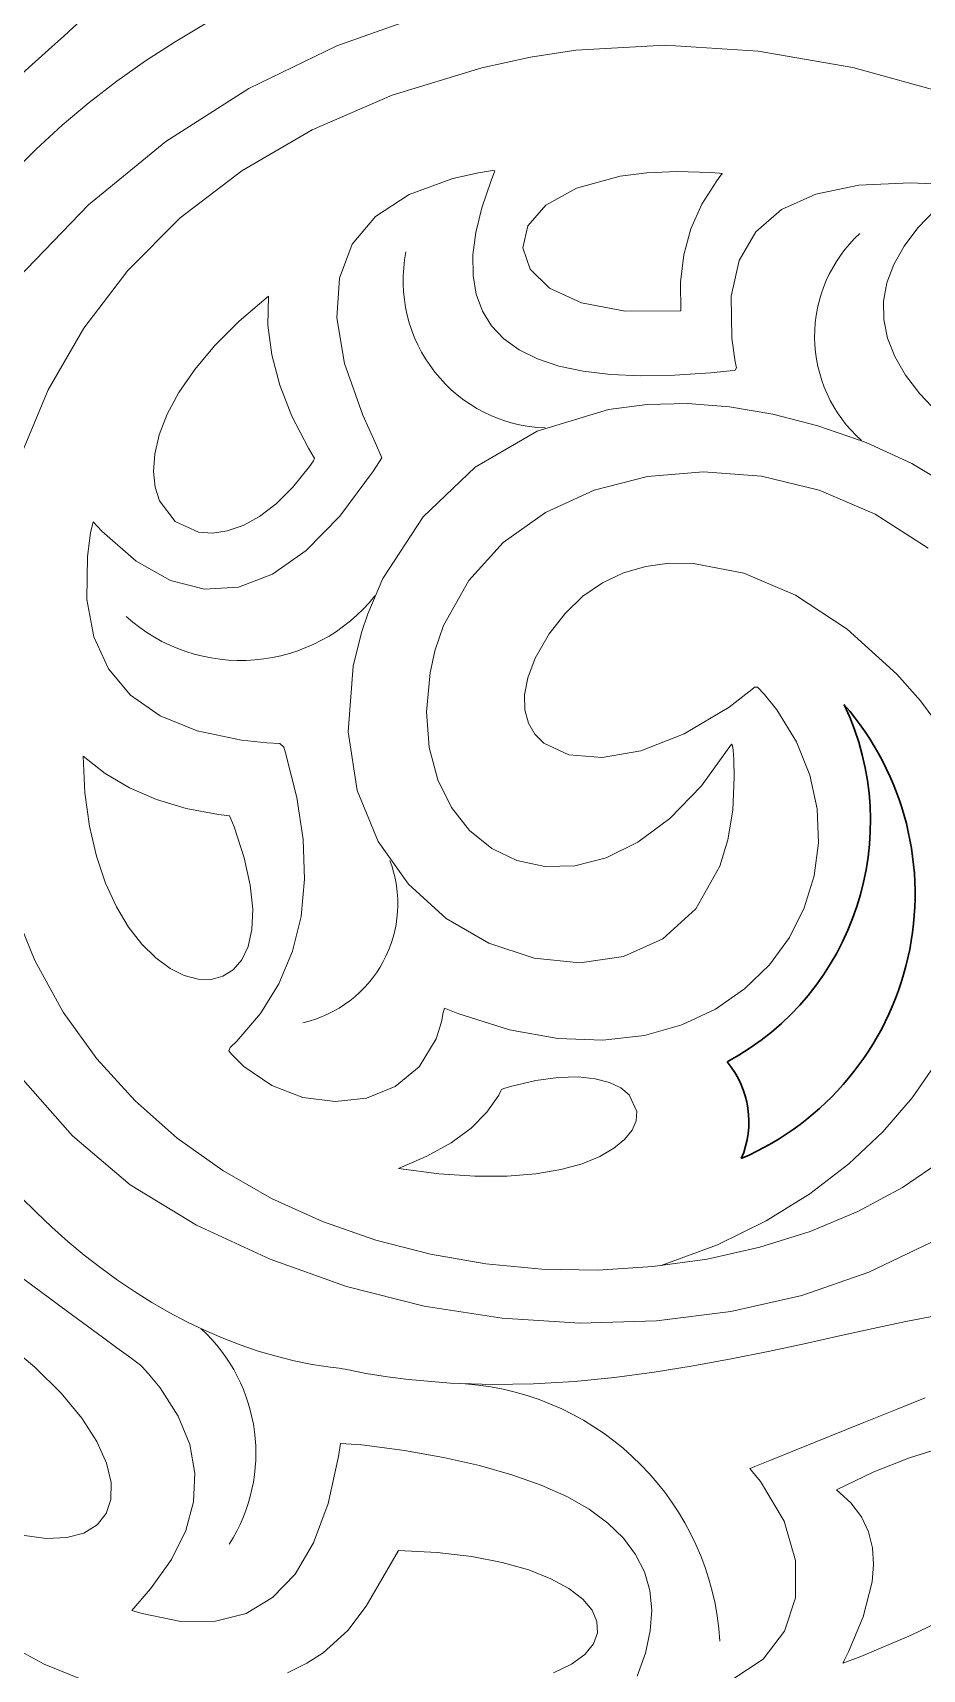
# Model space of a CAD drawing. Header units: inches. Extents: x 249 to 1192, y -18 to 440.
# Drawn here: x 703.9571 to 704.1844, y 265.2741 to 265.6923 of the extents above; entities that cross this region are included whole.
import ezdxf

# ---------------------------------------------------------------- set-up
doc = ezdxf.new("R2010")
doc.units = ezdxf.units.IN
doc.header["$MEASUREMENT"] = 0
doc.layers.add('KACA', color=141, linetype='Continuous', lineweight=30)
doc.layers.add('KUSEN', color=16, linetype='Continuous', lineweight=15)

# ---------------------------------------------------------------- blocks, each defined once
blk = doc.blocks.new('GORGA')
at = {"lineweight": 9}
for points in [[(367.05312, 150.68347), (367.06744, 150.68873), (367.07988, 150.69487), (367.09108, 150.70178), (367.10104, 150.70939), (367.10976, 150.71758), (367.11725, 150.72627), (367.12352, 150.73537)], [(367.12521, 150.81982), (367.11938, 150.82776), (367.11329, 150.83457), (367.10058, 150.84606), (367.08742, 150.85471), (367.0742, 150.86035), (367.06131, 150.86286), (367.05511, 150.86289), (367.04914, 150.86208), (367.04345, 150.86041), (367.03809, 150.85787), (367.0331, 150.85444), (367.02854, 150.85009), (367.02445, 150.84482), (367.02089, 150.8386), (367.01901, 150.83357), (367.0182, 150.82924), (367.01827, 150.8254), (367.01915, 150.82206), (367.02078, 150.81922), (367.02309, 150.81692), (367.02953, 150.81395), (367.03797, 150.81328), (367.04793, 150.815), (367.05892, 150.81926), (367.07043, 150.82615), (367.07623, 150.83063), (367.07695, 150.83124), (367.07774, 150.83123), (367.07947, 150.82932), (367.08262, 150.82541), (367.08766, 150.81723), (367.09107, 150.80874), (367.09292, 150.8001), (367.09326, 150.79146), (367.09216, 150.783), (367.08966, 150.77487), (367.08584, 150.76724), (367.08074, 150.76027), (367.07442, 150.75412), (367.06696, 150.74896), (367.05839, 150.74494), (367.04879, 150.74224), (367.03821, 150.74102), (367.02671, 150.74143), (367.01434, 150.74365), (367.00117, 150.74783), (366.99776, 150.7492), (366.99738, 150.74813), (366.99693, 150.74573), (366.99558, 150.74134), (366.99123, 150.7342), (366.98515, 150.72918), (366.97783, 150.72625), (366.96979, 150.72534), (366.96154, 150.72641), (366.95359, 150.72942), (366.94644, 150.73431), (366.94334, 150.73744), (366.94262, 150.7383), (366.94297, 150.73913), (366.94467, 150.74079), (366.95068, 150.74782), (366.95541, 150.75546), (366.95888, 150.76373), (366.96107, 150.77263), (366.96199, 150.78214), (366.96164, 150.79229), (366.96001, 150.80305), (366.95711, 150.81444), (366.95666, 150.81591), (366.95569, 150.81682), (366.9523, 150.81702), (366.94589, 150.81769), (366.93451, 150.82009), (366.92504, 150.82393), (366.9175, 150.82921), (366.91187, 150.83591), (366.90816, 150.84405), (366.90637, 150.85361), (366.9065, 150.86461), (366.90728, 150.87065), (366.90796, 150.87343), (366.91016, 150.87107), (366.91893, 150.86339), (366.92768, 150.85845), (366.9364, 150.85626), (366.9451, 150.85681), (366.95377, 150.86012), (366.96241, 150.86617), (366.97102, 150.87496), (366.97961, 150.88651), (366.98175, 150.88982), (366.98013, 150.89353), (366.97683, 150.90071), (366.97221, 150.91392), (366.97023, 150.92561), (366.97088, 150.93577), (366.97417, 150.9444), (366.9801, 150.95151), (366.98866, 150.9571), (366.99985, 150.96116), (367.00644, 150.96262), (367.00998, 150.96321), (367.01063, 150.96313), (367.01026, 150.96224), (367.00957, 150.96047), (367.00727, 150.95371), (367.00575, 150.94744), (367.005, 150.94167), (367.00503, 150.93639), (367.00583, 150.93161), (367.00741, 150.92732), (367.00976, 150.92352), (367.01289, 150.92022), (367.01679, 150.91741), (367.02146, 150.91509), (367.02692, 150.91327), (367.03314, 150.91194), (367.04014, 150.91111), (367.04792, 150.91077), (367.05647, 150.91092), (367.06579, 150.91157), (367.07075, 150.91208), (367.07202, 150.91223), (367.07233, 150.91281), (367.07201, 150.91438), (367.0711, 150.9204), (367.07094, 150.93116), (367.07301, 150.94022), (367.07731, 150.94759), (367.08384, 150.95326), (367.09259, 150.95723), (367.10358, 150.9595), (367.1168, 150.96007), (367.12425, 150.95972)], [(367.12314, 150.95329), (367.1187, 150.94861), (367.11515, 150.94393), (367.1125, 150.93924), (367.11076, 150.93455), (367.10991, 150.92984), (367.10996, 150.92513), (367.11091, 150.92041), (367.11276, 150.91568), (367.11551, 150.91094), (367.11916, 150.9062), (367.12371, 150.90145)], [(367.12051, 150.64964), (367.11336, 150.64675), (367.10483, 150.64331), (367.08757, 150.63635), (367.08081, 150.63363), (367.07662, 150.63194), (367.07579, 150.63161), (367.07574, 150.63158), (367.07645, 150.63076), (367.07845, 150.62827), (367.08447, 150.61816), (367.08742, 150.60811), (367.08742, 150.59857), (367.08462, 150.58999), (367.07915, 150.58284), (367.07115, 150.57757)], [(367.04695, 150.57849), (367.04906, 150.58442), (367.05029, 150.59006), (367.05066, 150.5954), (367.05016, 150.60044), (367.04879, 150.60518), (367.04656, 150.60962), (367.04346, 150.61376), (367.0395, 150.6176), (367.03466, 150.62115), (367.02897, 150.62439), (367.0224, 150.62734), (367.01497, 150.62999), (367.00667, 150.63234), (366.99751, 150.63439), (366.98747, 150.63614), (366.97658, 150.63759), (366.97116, 150.63794), (366.97066, 150.63463), (366.96799, 150.62262), (366.96429, 150.61261), (366.95957, 150.6046), (366.95381, 150.59858), (366.94703, 150.59456), (366.93921, 150.59254), (366.93037, 150.59252), (366.9205, 150.5945), (366.91787, 150.5953), (366.91936, 150.59711), (366.92264, 150.60085), (366.92795, 150.60829), (366.93161, 150.6157), (366.93361, 150.62307), (366.93396, 150.6304), (366.93265, 150.63769), (366.92968, 150.64495), (366.92505, 150.65217), (366.92212, 150.65577), (366.9205, 150.65756), (366.92006, 150.65799), (366.91903, 150.65875), (366.91697, 150.66027), (366.91404, 150.66243), (366.91037, 150.66513), (366.90141, 150.67173), (366.88096, 150.68678)], [(366.88975, 150.98792), (366.89737, 150.9948), (366.90045, 150.99758), (366.90288, 150.99978), (366.90454, 151.00128), (366.90531, 151.00197), (366.90534, 151.002), (366.90437, 151.00303), (366.90239, 151.00522), (366.89883, 151.00956), (366.89333, 151.01804), (366.88999, 151.02626)], [(367.05312, 150.68347), (367.06744, 150.68873), (367.07988, 150.69487), (367.09108, 150.70178), (367.10104, 150.70939), (367.10976, 150.71758), (367.11725, 150.72627), (367.12352, 150.73537)], [(367.12521, 150.81982), (367.11938, 150.82776), (367.11329, 150.83457), (367.10058, 150.84606), (367.08742, 150.85471), (367.0742, 150.86035), (367.06131, 150.86286), (367.05511, 150.86289), (367.04914, 150.86208), (367.04345, 150.86041), (367.03809, 150.85787), (367.0331, 150.85444), (367.02854, 150.85009), (367.02445, 150.84482), (367.02089, 150.8386), (367.01901, 150.83357), (367.0182, 150.82924), (367.01827, 150.8254), (367.01915, 150.82206), (367.02078, 150.81922), (367.02309, 150.81692), (367.02953, 150.81395), (367.03797, 150.81328), (367.04793, 150.815), (367.05892, 150.81926), (367.07043, 150.82615), (367.07623, 150.83063), (367.07695, 150.83124), (367.07774, 150.83123), (367.07947, 150.82932), (367.08262, 150.82541), (367.08766, 150.81723), (367.09107, 150.80874), (367.09292, 150.8001), (367.09326, 150.79146), (367.09216, 150.783), (367.08966, 150.77487), (367.08584, 150.76724), (367.08074, 150.76027), (367.07442, 150.75412), (367.06696, 150.74896), (367.05839, 150.74494), (367.04879, 150.74224), (367.03821, 150.74102), (367.02671, 150.74143), (367.01434, 150.74365), (367.00117, 150.74783), (366.99776, 150.7492), (366.99738, 150.74813), (366.99693, 150.74573), (366.99558, 150.74134), (366.99123, 150.7342), (366.98515, 150.72918), (366.97783, 150.72625), (366.96979, 150.72534), (366.96154, 150.72641), (366.95359, 150.72942), (366.94644, 150.73431), (366.94334, 150.73744), (366.94262, 150.7383), (366.94297, 150.73913), (366.94467, 150.74079), (366.95068, 150.74782), (366.95541, 150.75546), (366.95888, 150.76373), (366.96107, 150.77263), (366.96199, 150.78214), (366.96164, 150.79229), (366.96001, 150.80305), (366.95711, 150.81444), (366.95666, 150.81591), (366.95569, 150.81682), (366.9523, 150.81702), (366.94589, 150.81769), (366.93451, 150.82009), (366.92504, 150.82393), (366.9175, 150.82921), (366.91187, 150.83591), (366.90816, 150.84405), (366.90637, 150.85361), (366.9065, 150.86461), (366.90728, 150.87065), (366.90796, 150.87343), (366.91016, 150.87107), (366.91893, 150.86339), (366.92768, 150.85845), (366.9364, 150.85626), (366.9451, 150.85681), (366.95377, 150.86012), (366.96241, 150.86617), (366.97102, 150.87496), (366.97961, 150.88651), (366.98175, 150.88982), (366.98013, 150.89353), (366.97683, 150.90071), (366.97221, 150.91392), (366.97023, 150.92561), (366.97088, 150.93577), (366.97417, 150.9444), (366.9801, 150.95151), (366.98866, 150.9571), (366.99985, 150.96116), (367.00644, 150.96262), (367.00998, 150.96321), (367.01063, 150.96313), (367.01026, 150.96224), (367.00957, 150.96047), (367.00727, 150.95371), (367.00575, 150.94744), (367.005, 150.94167), (367.00503, 150.93639), (367.00583, 150.93161), (367.00741, 150.92732), (367.00976, 150.92352), (367.01289, 150.92022), (367.01679, 150.91741), (367.02146, 150.91509), (367.02692, 150.91327), (367.03314, 150.91194), (367.04014, 150.91111), (367.04792, 150.91077), (367.05647, 150.91092), (367.06579, 150.91157), (367.07075, 150.91208), (367.07202, 150.91223), (367.07233, 150.91281), (367.07201, 150.91438), (367.0711, 150.9204), (367.07094, 150.93116), (367.07301, 150.94022), (367.07731, 150.94759), (367.08384, 150.95326), (367.09259, 150.95723), (367.10358, 150.9595), (367.1168, 150.96007), (367.12425, 150.95972)], [(367.12314, 150.95329), (367.1187, 150.94861), (367.11515, 150.94393), (367.1125, 150.93924), (367.11076, 150.93455), (367.10991, 150.92984), (367.10996, 150.92513), (367.11091, 150.92041), (367.11276, 150.91568), (367.11551, 150.91094), (367.11916, 150.9062), (367.12371, 150.90145)], [(367.12051, 150.64964), (367.11336, 150.64675), (367.10483, 150.64331), (367.08757, 150.63635), (367.08081, 150.63363), (367.07662, 150.63194), (367.07579, 150.63161), (367.07574, 150.63158), (367.07645, 150.63076), (367.07845, 150.62827), (367.08447, 150.61816), (367.08742, 150.60811), (367.08742, 150.59857), (367.08462, 150.58999), (367.07915, 150.58284), (367.07115, 150.57757)], [(367.04695, 150.57849), (367.04906, 150.58442), (367.05029, 150.59006), (367.05066, 150.5954), (367.05016, 150.60044), (367.04879, 150.60518), (367.04656, 150.60962), (367.04346, 150.61376), (367.0395, 150.6176), (367.03466, 150.62115), (367.02897, 150.62439), (367.0224, 150.62734), (367.01497, 150.62999), (367.00667, 150.63234), (366.99751, 150.63439), (366.98747, 150.63614), (366.97658, 150.63759), (366.97116, 150.63794), (366.97066, 150.63463), (366.96799, 150.62262), (366.96429, 150.61261), (366.95957, 150.6046), (366.95381, 150.59858), (366.94703, 150.59456), (366.93921, 150.59254), (366.93037, 150.59252), (366.9205, 150.5945), (366.91787, 150.5953), (366.91936, 150.59711), (366.92264, 150.60085), (366.92795, 150.60829), (366.93161, 150.6157), (366.93361, 150.62307), (366.93396, 150.6304), (366.93265, 150.63769), (366.92968, 150.64495), (366.92505, 150.65217), (366.92212, 150.65577), (366.9205, 150.65756), (366.92006, 150.65799), (366.91903, 150.65875), (366.91697, 150.66027), (366.91404, 150.66243), (366.91037, 150.66513), (366.90141, 150.67173), (366.88096, 150.68678)], [(366.88975, 150.98792), (366.89737, 150.9948), (366.90045, 150.99758), (366.90288, 150.99978), (366.90454, 151.00128), (366.90531, 151.00197), (366.90534, 151.002), (366.90437, 151.00303), (366.90239, 151.00522), (366.89883, 151.00956), (366.89333, 151.01804), (366.88999, 151.02626)], [(366.93659, 151.0007), (366.92888, 150.99613), (366.92136, 150.99125), (366.91404, 150.98606), (366.90692, 150.98058), (366.90003, 150.9748), (366.89336, 150.96872), (366.88693, 150.96234)], [(366.88943, 150.70101), (366.89337, 150.69704), (366.89739, 150.69323), (366.90148, 150.68959), (366.90565, 150.68612), (366.90989, 150.68282), (366.91419, 150.6797), (366.91855, 150.67677), (366.92295, 150.67401), (366.9274, 150.67145), (366.93189, 150.66908), (366.93641, 150.66691), (366.94096, 150.66493), (366.94552, 150.66316), (366.95011, 150.6616), (366.9547, 150.66025), (366.9593, 150.65911), (366.9639, 150.65818), (366.96849, 150.65748), (366.97078, 150.65722), (366.9713, 150.65716), (366.97164, 150.65708), (366.97232, 150.65694), (366.97773, 150.65589), (366.98314, 150.65501), (366.98853, 150.65431), (366.99927, 150.65338), (367.00993, 150.65303), (367.02048, 150.65321), (367.03091, 150.65383), (367.04119, 150.65485), (367.05131, 150.65618), (367.06123, 150.65778), (367.07095, 150.65957), (367.08043, 150.66148), (367.08966, 150.66346), (367.09862, 150.66544), (367.10728, 150.66734), (367.11562, 150.66912), (367.12362, 150.6707)], [(366.93659, 151.0007), (366.92888, 150.99613), (366.92136, 150.99125), (366.91404, 150.98606), (366.90692, 150.98058), (366.90003, 150.9748), (366.89336, 150.96872), (366.88693, 150.96234)], [(366.88943, 150.70101), (366.89337, 150.69704), (366.89739, 150.69323), (366.90148, 150.68959), (366.90565, 150.68612), (366.90989, 150.68282), (366.91419, 150.6797), (366.91855, 150.67677), (366.92295, 150.67401), (366.9274, 150.67145), (366.93189, 150.66908), (366.93641, 150.66691), (366.94096, 150.66493), (366.94552, 150.66316), (366.95011, 150.6616), (366.9547, 150.66025), (366.9593, 150.65911), (366.9639, 150.65818), (366.96849, 150.65748), (366.97078, 150.65722), (366.9713, 150.65716), (366.97164, 150.65708), (366.97232, 150.65694), (366.97773, 150.65589), (366.98314, 150.65501), (366.98853, 150.65431), (366.99927, 150.65338), (367.00993, 150.65303), (367.02048, 150.65321), (367.03091, 150.65383), (367.04119, 150.65485), (367.05131, 150.65618), (367.06123, 150.65778), (367.07095, 150.65957), (367.08043, 150.66148), (367.08966, 150.66346), (367.09862, 150.66544), (367.10728, 150.66734), (367.11562, 150.66912), (367.12362, 150.6707)], [(366.99379, 151.00341), (366.97022, 150.99514), (366.94774, 150.98421), (366.92654, 150.97065), (366.9068, 150.95449), (366.8887, 150.93573)], [(366.88996, 150.73096), (366.90266, 150.71658), (366.91745, 150.70406), (366.9344, 150.69372), (366.9532, 150.68505), (366.97267, 150.67811), (366.99251, 150.67309), (367.01249, 150.66997), (367.03236, 150.66872), (367.05189, 150.66929), (367.07085, 150.67167), (367.08901, 150.67582), (367.10612, 150.68171), (367.12195, 150.68931)], [(367.12807, 150.88186), (367.11713, 150.88838), (367.10545, 150.89378), (367.09314, 150.89798), (367.08161, 150.901), (367.07054, 150.90289), (367.05982, 150.90369), (367.04951, 150.90342), (367.03965, 150.90214), (367.02143, 150.89662), (367.00552, 150.88741), (366.99226, 150.87476), (366.982, 150.85896), (366.97811, 150.84995), (366.97649, 150.84519), (366.97442, 150.8366), (366.97311, 150.81982), (366.97542, 150.80484), (366.98076, 150.7918), (366.98854, 150.78085), (366.99817, 150.77213), (367.00907, 150.76578), (367.02064, 150.76194), (367.03231, 150.76077), (367.04347, 150.76239), (367.05354, 150.76696), (367.06194, 150.77462), (367.06808, 150.7855), (367.07012, 150.7922), (367.07137, 150.79976), (367.07176, 150.8082), (367.07161, 150.81275), (367.07144, 150.81511), (367.07133, 150.81632), (367.07106, 150.81665), (367.06335, 150.80601), (367.05533, 150.79771), (367.04716, 150.79162), (367.039, 150.78762), (367.03102, 150.78559), (367.02339, 150.78539), (367.01625, 150.78691), (367.00978, 150.79001), (367.00414, 150.79458), (366.99949, 150.80047), (366.996, 150.80758), (366.99382, 150.81578), (366.99312, 150.82493), (366.99407, 150.83492), (366.99529, 150.84048), (366.99749, 150.84694), (367.00392, 150.8585), (367.01275, 150.86818), (367.02356, 150.87589), (367.03597, 150.88153), (367.04956, 150.88502), (367.06394, 150.88625), (367.07871, 150.88513), (367.09345, 150.88157), (367.10778, 150.87547), (367.12128, 150.86674)], [(367.1252, 150.7105), (367.11474, 150.70338), (367.10334, 150.69726), (367.09114, 150.69217), (367.07826, 150.68811), (367.06483, 150.68511), (367.05099, 150.68317), (367.03687, 150.6823), (367.02259, 150.68254), (367.00829, 150.68387), (366.99411, 150.68634), (366.98016, 150.68994), (366.96659, 150.69469), (366.95352, 150.7006), (366.94109, 150.7077), (366.92942, 150.71599), (366.91865, 150.7255), (366.90891, 150.73622), (366.90033, 150.74819), (366.89304, 150.7614), (366.88718, 150.77589)], [(366.88944, 150.89046), (366.89649, 150.90719), (366.9056, 150.92297), (366.91682, 150.93767), (366.93023, 150.95111), (366.94591, 150.96317), (366.96393, 150.97367), (366.98436, 150.98248), (367.00728, 150.98945), (367.01969, 150.99219), (367.03127, 150.99401), (367.05408, 150.99523), (367.07783, 150.99375), (367.10209, 150.9896), (367.12645, 150.98284)], [(366.92826, 150.5683), (366.89546, 150.58161), (366.86536, 150.59795)], [(366.99379, 151.00341), (366.97022, 150.99514), (366.94774, 150.98421), (366.92654, 150.97065), (366.9068, 150.95449), (366.8887, 150.93573)], [(366.88996, 150.73096), (366.90266, 150.71658), (366.91745, 150.70406), (366.9344, 150.69372), (366.9532, 150.68505), (366.97267, 150.67811), (366.99251, 150.67309), (367.01249, 150.66997), (367.03236, 150.66872), (367.05189, 150.66929), (367.07085, 150.67167), (367.08901, 150.67582), (367.10612, 150.68171), (367.12195, 150.68931)], [(367.12807, 150.88186), (367.11713, 150.88838), (367.10545, 150.89378), (367.09314, 150.89798), (367.08161, 150.901), (367.07054, 150.90289), (367.05982, 150.90369), (367.04951, 150.90342), (367.03965, 150.90214), (367.02143, 150.89662), (367.00552, 150.88741), (366.99226, 150.87476), (366.982, 150.85896), (366.97811, 150.84995), (366.97649, 150.84519), (366.97442, 150.8366), (366.97311, 150.81982), (366.97542, 150.80484), (366.98076, 150.7918), (366.98854, 150.78085), (366.99817, 150.77213), (367.00907, 150.76578), (367.02064, 150.76194), (367.03231, 150.76077), (367.04347, 150.76239), (367.05354, 150.76696), (367.06194, 150.77462), (367.06808, 150.7855), (367.07012, 150.7922), (367.07137, 150.79976), (367.07176, 150.8082), (367.07161, 150.81275), (367.07144, 150.81511), (367.07133, 150.81632), (367.07106, 150.81665), (367.06335, 150.80601), (367.05533, 150.79771), (367.04716, 150.79162), (367.039, 150.78762), (367.03102, 150.78559), (367.02339, 150.78539), (367.01625, 150.78691), (367.00978, 150.79001), (367.00414, 150.79458), (366.99949, 150.80047), (366.996, 150.80758), (366.99382, 150.81578), (366.99312, 150.82493), (366.99407, 150.83492), (366.99529, 150.84048), (366.99749, 150.84694), (367.00392, 150.8585), (367.01275, 150.86818), (367.02356, 150.87589), (367.03597, 150.88153), (367.04956, 150.88502), (367.06394, 150.88625), (367.07871, 150.88513), (367.09345, 150.88157), (367.10778, 150.87547), (367.12128, 150.86674)], [(367.1252, 150.7105), (367.11474, 150.70338), (367.10334, 150.69726), (367.09114, 150.69217), (367.07826, 150.68811), (367.06483, 150.68511), (367.05099, 150.68317), (367.03687, 150.6823), (367.02259, 150.68254), (367.00829, 150.68387), (366.99411, 150.68634), (366.98016, 150.68994), (366.96659, 150.69469), (366.95352, 150.7006), (366.94109, 150.7077), (366.92942, 150.71599), (366.91865, 150.7255), (366.90891, 150.73622), (366.90033, 150.74819), (366.89304, 150.7614), (366.88718, 150.77589)], [(366.88944, 150.89046), (366.89649, 150.90719), (366.9056, 150.92297), (366.91682, 150.93767), (366.93023, 150.95111), (366.94591, 150.96317), (366.96393, 150.97367), (366.98436, 150.98248), (367.00728, 150.98945), (367.01969, 150.99219), (367.03127, 150.99401), (367.05408, 150.99523), (367.07783, 150.99375), (367.10209, 150.9896), (367.12645, 150.98284)], [(366.92826, 150.5683), (366.89546, 150.58161), (366.86536, 150.59795)], [(366.88981, 150.61456), (366.89595, 150.61372), (366.90123, 150.61392), (366.90559, 150.61509), (366.90896, 150.61715), (366.91129, 150.62005), (366.91251, 150.6237), (366.91256, 150.62803), (366.91137, 150.63298), (366.90889, 150.63847), (366.90505, 150.64444), (366.89979, 150.6508), (366.89305, 150.65749), (366.88476, 150.66445)], [(366.88981, 150.61456), (366.89595, 150.61372), (366.90123, 150.61392), (366.90559, 150.61509), (366.90896, 150.61715), (366.91129, 150.62005), (366.91251, 150.6237), (366.91256, 150.62803), (366.91137, 150.63298), (366.90889, 150.63847), (366.90505, 150.64444), (366.89979, 150.6508), (366.89305, 150.65749), (366.88476, 150.66445)], [(367.1281, 150.59437), (367.11697, 150.58898), (367.10414, 150.58358), (367.10066, 150.58223), (367.09977, 150.58189), (367.0995, 150.58183), (367.09957, 150.58196), (367.09985, 150.58251), (367.10093, 150.58471), (367.10468, 150.59369), (367.10696, 150.60266), (367.10733, 150.60704), (367.10706, 150.61129), (367.10607, 150.61537), (367.10427, 150.61924), (367.10156, 150.62285), (367.09786, 150.62616), (367.09786, 150.62616), (367.10745, 150.6307), (367.1165, 150.63427), (367.12494, 150.63691)], [(367.1281, 150.59437), (367.11697, 150.58898), (367.10414, 150.58358), (367.10066, 150.58223), (367.09977, 150.58189), (367.0995, 150.58183), (367.09957, 150.58196), (367.09985, 150.58251), (367.10093, 150.58471), (367.10468, 150.59369), (367.10696, 150.60266), (367.10733, 150.60704), (367.10706, 150.61129), (367.10607, 150.61537), (367.10427, 150.61924), (367.10156, 150.62285), (367.09786, 150.62616), (367.09786, 150.62616), (367.10745, 150.6307), (367.1165, 150.63427), (367.12494, 150.63691)], [(366.95762, 150.57937), (366.96257, 150.58187), (366.9667, 150.5845), (366.97306, 150.59018), (366.97772, 150.59644), (366.98599, 150.61063), (366.98599, 150.61063), (366.99586, 150.61012), (367.0047, 150.60908), (367.0125, 150.60757), (367.01925, 150.60567), (367.02493, 150.60343), (367.02953, 150.60092), (367.03303, 150.59822), (367.03542, 150.59539), (367.03668, 150.59249), (367.0368, 150.5896), (367.03576, 150.58677), (367.03355, 150.58408), (367.03016, 150.5816), (367.02557, 150.57939)], [(366.95762, 150.57937), (366.96257, 150.58187), (366.9667, 150.5845), (366.97306, 150.59018), (366.97772, 150.59644), (366.98599, 150.61063), (366.98599, 150.61063), (366.99586, 150.61012), (367.0047, 150.60908), (367.0125, 150.60757), (367.01925, 150.60567), (367.02493, 150.60343), (367.02953, 150.60092), (367.03303, 150.59822), (367.03542, 150.59539), (367.03668, 150.59249), (367.0368, 150.5896), (367.03576, 150.58677), (367.03355, 150.58408), (367.03016, 150.5816), (367.02557, 150.57939)]]:
    blk.add_lwpolyline(points, dxfattribs=at)
for points in [[(367.0581, 150.92735), (367.0439, 150.92734), (367.03271, 150.92945), (367.02459, 150.93317), (367.01958, 150.93803), (367.01771, 150.94351), (367.01904, 150.94912), (367.02361, 150.95438), (367.03145, 150.95877), (367.04262, 150.9618), (367.04946, 150.96265), (367.05716, 150.96298), (367.0657, 150.96272), (367.06797, 150.96255), (367.06871, 150.96246), (367.06864, 150.96237), (367.06836, 150.96202), (367.06727, 150.96059), (367.0635, 150.95466), (367.0607, 150.94836), (367.05887, 150.94172), (367.058, 150.93471), (367.0581, 150.92735)], [(367.0581, 150.92735), (367.0439, 150.92734), (367.03271, 150.92945), (367.02459, 150.93317), (367.01958, 150.93803), (367.01771, 150.94351), (367.01904, 150.94912), (367.02361, 150.95438), (367.03145, 150.95877), (367.04262, 150.9618), (367.04946, 150.96265), (367.05716, 150.96298), (367.0657, 150.96272), (367.06797, 150.96255), (367.06871, 150.96246), (367.06864, 150.96237), (367.06836, 150.96202), (367.06727, 150.96059), (367.0635, 150.95466), (367.0607, 150.94836), (367.05887, 150.94172), (367.058, 150.93471), (367.0581, 150.92735)], [(366.95274, 150.93112), (366.94526, 150.92473), (366.939, 150.91848), (366.9339, 150.9124), (366.92988, 150.90654), (366.92689, 150.90096), (366.92486, 150.8957), (366.92371, 150.8908), (366.92338, 150.88632), (366.9238, 150.88231), (366.92492, 150.8788), (366.92893, 150.87352), (366.93488, 150.87084), (366.93842, 150.87061), (366.94224, 150.87117), (366.94627, 150.87257), (366.95046, 150.87487), (366.95473, 150.8781), (366.95901, 150.88232), (366.96324, 150.88758), (366.96428, 150.88906), (366.96452, 150.88974), (366.96421, 150.89026), (366.96298, 150.89233), (366.95875, 150.90047), (366.95562, 150.90842), (366.95357, 150.91618), (366.95261, 150.92374), (366.95274, 150.93112)], [(366.95274, 150.93112), (366.94526, 150.92473), (366.939, 150.91848), (366.9339, 150.9124), (366.92988, 150.90654), (366.92689, 150.90096), (366.92486, 150.8957), (366.92371, 150.8908), (366.92338, 150.88632), (366.9238, 150.88231), (366.92492, 150.8788), (366.92893, 150.87352), (366.93488, 150.87084), (366.93842, 150.87061), (366.94224, 150.87117), (366.94627, 150.87257), (366.95046, 150.87487), (366.95473, 150.8781), (366.95901, 150.88232), (366.96324, 150.88758), (366.96428, 150.88906), (366.96452, 150.88974), (366.96421, 150.89026), (366.96298, 150.89233), (366.95875, 150.90047), (366.95562, 150.90842), (366.95357, 150.91618), (366.95261, 150.92374), (366.95274, 150.93112)], [(366.90544, 150.8136), (366.90587, 150.80425), (366.90702, 150.79572), (366.90881, 150.78802), (366.91113, 150.78115), (366.9139, 150.77511), (366.91702, 150.76991), (366.92041, 150.76555), (366.92397, 150.76204), (366.92761, 150.75938), (366.93123, 150.75757), (366.93475, 150.75663), (366.93807, 150.75655), (366.94111, 150.75734), (366.94376, 150.75901), (366.94595, 150.76155), (366.94756, 150.76498), (366.94852, 150.76929), (366.94874, 150.77449), (366.94811, 150.7806), (366.94655, 150.7876), (366.94397, 150.7955), (366.94315, 150.79762), (366.94282, 150.79835), (366.94268, 150.79836), (366.94213, 150.79842), (366.93996, 150.79869), (366.9317, 150.80023), (366.92412, 150.8025), (366.91721, 150.80548), (366.91099, 150.80918), (366.90544, 150.8136)], [(366.90544, 150.8136), (366.90587, 150.80425), (366.90702, 150.79572), (366.90881, 150.78802), (366.91113, 150.78115), (366.9139, 150.77511), (366.91702, 150.76991), (366.92041, 150.76555), (366.92397, 150.76204), (366.92761, 150.75938), (366.93123, 150.75757), (366.93475, 150.75663), (366.93807, 150.75655), (366.94111, 150.75734), (366.94376, 150.75901), (366.94595, 150.76155), (366.94756, 150.76498), (366.94852, 150.76929), (366.94874, 150.77449), (366.94811, 150.7806), (366.94655, 150.7876), (366.94397, 150.7955), (366.94315, 150.79762), (366.94282, 150.79835), (366.94268, 150.79836), (366.94213, 150.79842), (366.93996, 150.79869), (366.9317, 150.80023), (366.92412, 150.8025), (366.91721, 150.80548), (366.91099, 150.80918), (366.90544, 150.8136)], [(366.98599, 150.70824), (366.99624, 150.70689), (367.0055, 150.70627), (367.01377, 150.7063), (367.02108, 150.70689), (367.02744, 150.70797), (367.03287, 150.70946), (367.03739, 150.7113), (367.04101, 150.71339), (367.04376, 150.71566), (367.04564, 150.71804), (367.04668, 150.72045), (367.0469, 150.72281), (367.04493, 150.72708), (367.04278, 150.72883), (367.03987, 150.73023), (367.03623, 150.73119), (367.03186, 150.73164), (367.02679, 150.73151), (367.02104, 150.73071), (367.01462, 150.72916), (367.01291, 150.72865), (367.01229, 150.72838), (367.01215, 150.72809), (367.01157, 150.72696), (367.00858, 150.72261), (367.00452, 150.71856), (366.99941, 150.71482), (366.99323, 150.71137), (366.98599, 150.70824)], [(366.98599, 150.70824), (366.99624, 150.70689), (367.0055, 150.70627), (367.01377, 150.7063), (367.02108, 150.70689), (367.02744, 150.70797), (367.03287, 150.70946), (367.03739, 150.7113), (367.04101, 150.71339), (367.04376, 150.71566), (367.04564, 150.71804), (367.04668, 150.72045), (367.0469, 150.72281), (367.04493, 150.72708), (367.04278, 150.72883), (367.03987, 150.73023), (367.03623, 150.73119), (367.03186, 150.73164), (367.02679, 150.73151), (367.02104, 150.73071), (367.01462, 150.72916), (367.01291, 150.72865), (367.01229, 150.72838), (367.01215, 150.72809), (367.01157, 150.72696), (367.00858, 150.72261), (367.00452, 150.71856), (366.99941, 150.71482), (366.99323, 150.71137), (366.98599, 150.70824)]]:
    blk.add_lwpolyline(points, close=True, dxfattribs=at)
for points in [[(367.10387, 150.94714, 0.445054), (367.10427, 150.89424)], [(367.10387, 150.94714, 0.445054), (367.10427, 150.89424)], [(366.98788, 150.94243, 0.461725), (367.02342, 150.89745)], [(366.98788, 150.94243, 0.461725), (367.02342, 150.89745)], [(366.91635, 150.84927, 0.431014), (366.97995, 150.85454)], [(366.91635, 150.84927, 0.431014), (366.97995, 150.85454)], [(366.96153, 150.74548, 0.455215), (366.98378, 150.78692)], [(366.96153, 150.74548, 0.455215), (366.98378, 150.78692)], [(366.94269, 150.61221, 0.364664), (366.93555, 150.6673)], [(366.94269, 150.61221, 0.364664), (366.93555, 150.6673)], [(367.06811, 150.58743, 0.375638), (367.00304, 150.65319)], [(367.06811, 150.58743, 0.375638), (367.00304, 150.65319)]]:
    blk.add_lwpolyline(points, format="xyb", dxfattribs=at)
blk.add_lwpolyline([(367.07356, 150.71077, 0.282893), (367.06997, 150.73548, 0.398256), (367.09985, 150.82674, -0.507593), (367.07356, 150.71077)], format="xyb")
blk.add_lwpolyline([(367.07356, 150.71077, 0.282893), (367.06997, 150.73548, 0.398256), (367.09985, 150.82674, -0.507593), (367.07356, 150.71077)], format="xyb")
blk = doc.blocks.new('POTONGAN AA')
at = {"layer": 'KACA'}
blk.add_blockref('GORGA', (332.54575, -20.78759), dxfattribs=at)

msp = doc.modelspace()

# ---------------------------------------------------------------- block references
at = {"layer": 'KUSEN'}
msp.add_blockref('POTONGAN AA', (4.51886, 135.48142), dxfattribs=at)

doc.saveas('drawing.dxf')
